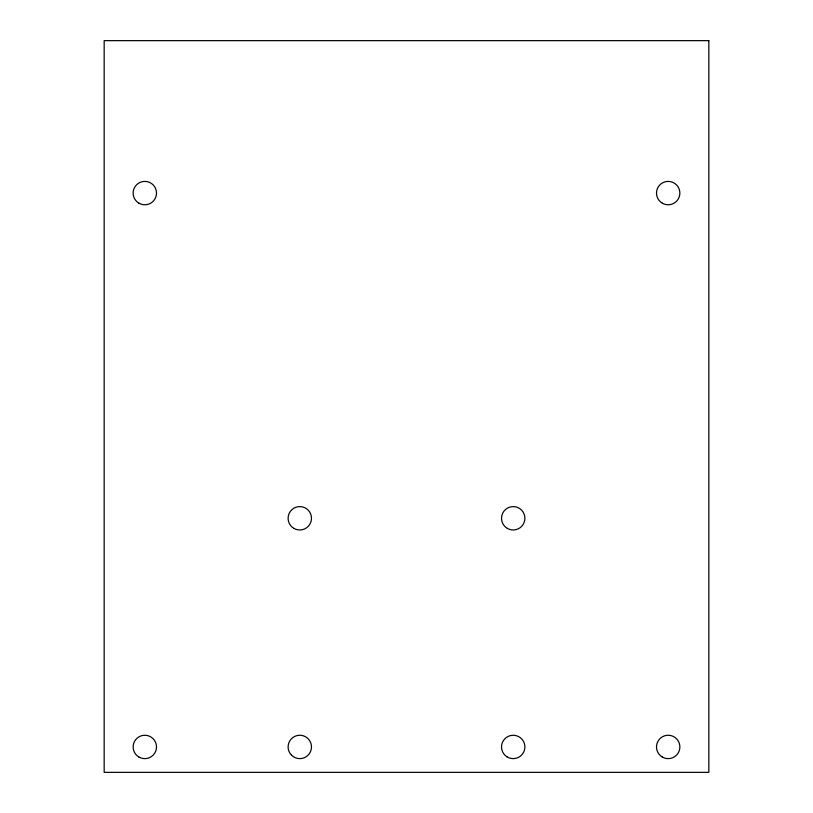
<?xml version="1.0" encoding="UTF-8"?>
<svg xmlns="http://www.w3.org/2000/svg" width="813" height="813" viewBox="0 0 813 813"><rect width="100%" height="100%" fill="white"/><g stroke="black" fill="none" stroke-linecap="round" stroke-linejoin="round"><path stroke-width="1.22" d="M708.834 40.65L104.166 40.65L104.166 772.35L708.834 772.35L708.834 40.65M507.363 528.409A11.687 11.687 0 0 0 524.893 518.288A11.687 11.687 0 0 0 507.363 508.166A11.687 11.687 0 0 0 507.363 528.409M662.341 757.066A11.687 11.687 0 0 0 679.871 746.944A11.687 11.687 0 0 0 662.341 736.822A11.687 11.687 0 0 0 662.341 757.066M138.972 757.066A11.687 11.687 0 0 0 156.503 746.944A11.687 11.687 0 0 0 138.972 736.822A11.687 11.687 0 0 0 138.972 757.066M662.341 203.209A11.687 11.687 0 0 0 679.871 193.088A11.687 11.687 0 0 0 662.341 182.966A11.687 11.687 0 0 0 662.341 203.209M138.972 203.209A11.687 11.687 0 0 0 156.503 193.088A11.687 11.687 0 0 0 138.972 182.966A11.687 11.687 0 0 0 138.972 203.209M293.95 528.409A11.687 11.687 0 0 0 311.481 518.288A11.687 11.687 0 0 0 293.95 508.166A11.687 11.687 0 0 0 293.95 528.409M506.885 756.771A11.687 11.687 0 0 0 524.883 747.503A11.687 11.687 0 0 0 507.861 736.558A11.687 11.687 0 0 0 506.885 756.771M291.532 755.206A11.687 11.687 0 0 0 311.084 749.972A11.687 11.687 0 0 0 296.765 735.653A11.687 11.687 0 0 0 291.532 755.206"/></g></svg>
